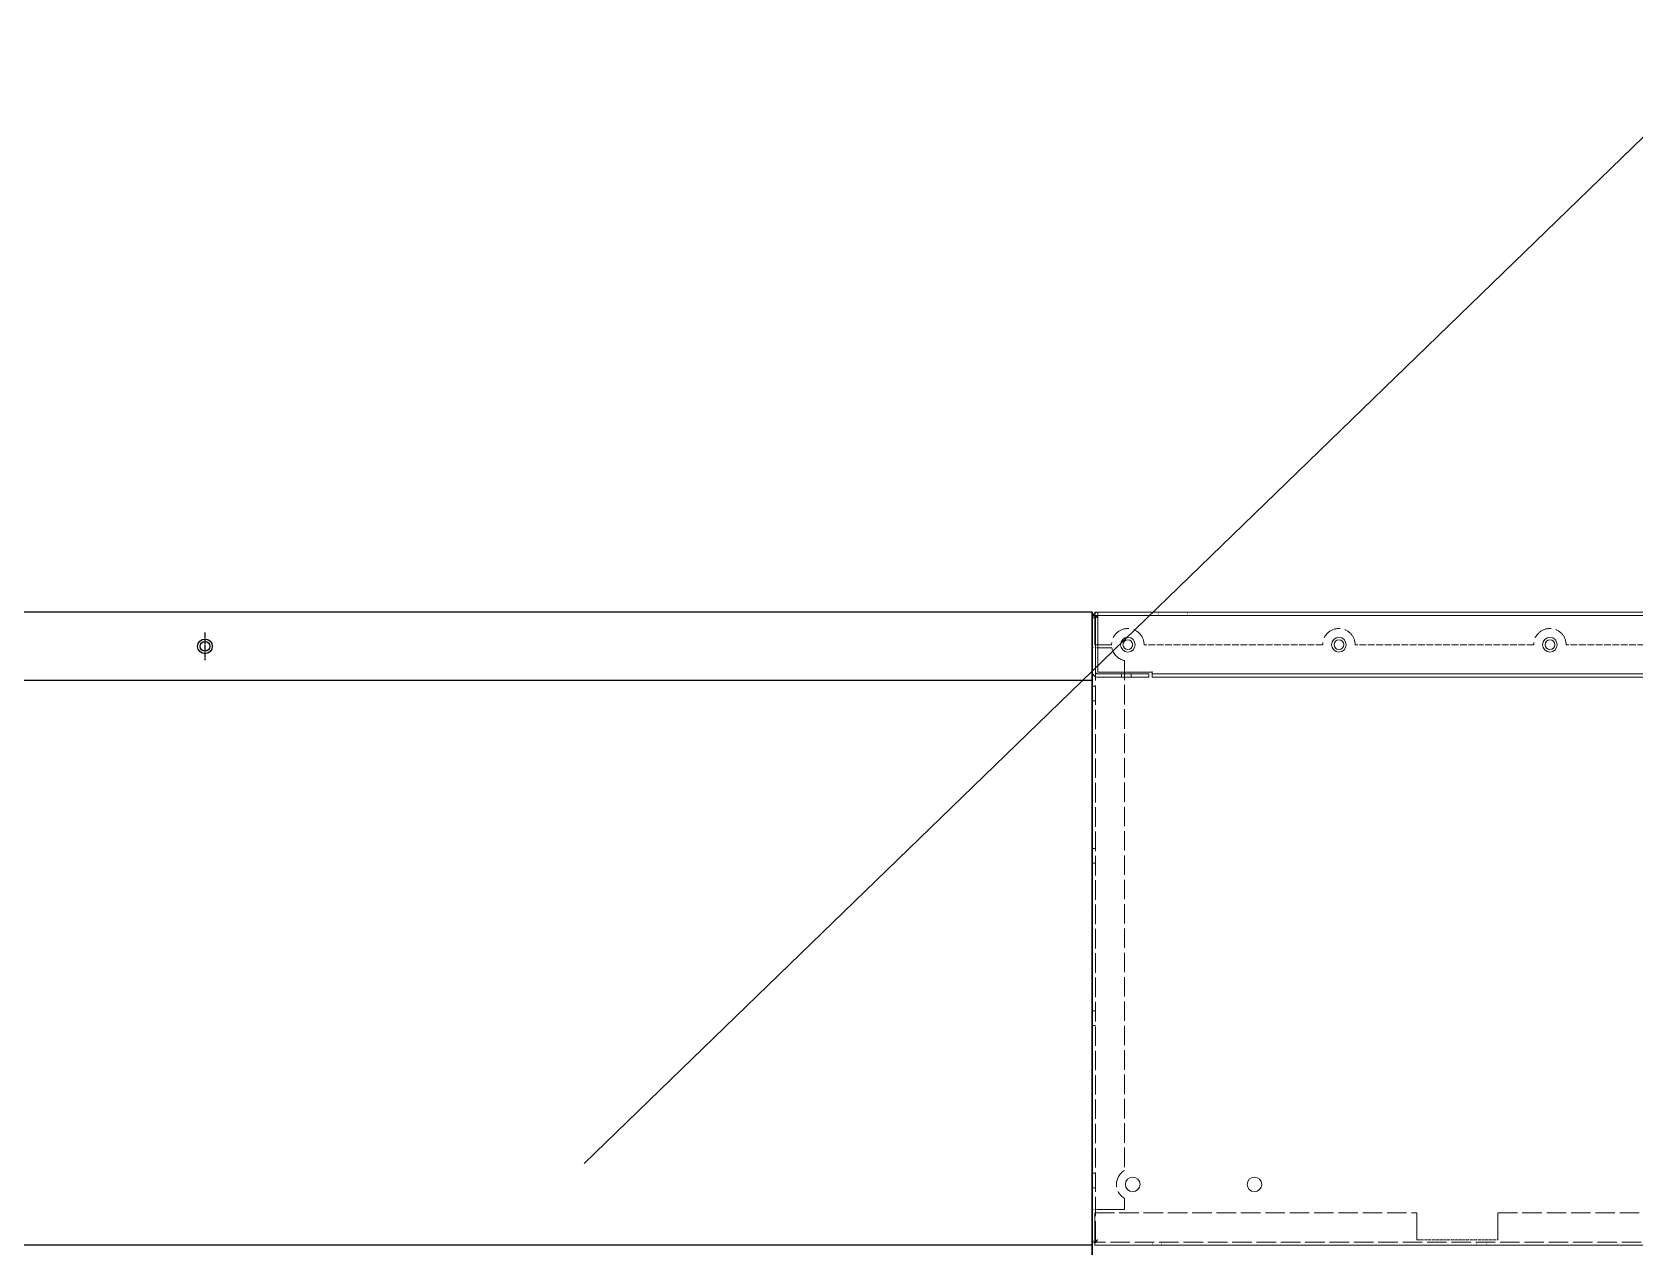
# Model space of a CAD drawing. Header units: millimetres. Extents: x 11674 to 41081, y 10956 to 31751.
# Drawn here: x 23914 to 24902, y 20498 to 21246 of the extents above; entities that cross this region are included whole.
import ezdxf

# ---------------------------------------------------------------- set-up
doc = ezdxf.new("R2010")
doc.units = ezdxf.units.MM
doc.linetypes.add('CENTER', pattern=[2, 1.25, -0.25, 0.25, -0.25])
doc.linetypes.add('DASHED', pattern=[15, 12, -3])
doc.layers.add('center', color=1, linetype='CENTER')
doc.layers.add('냉각탑_dim', color=1, linetype='Continuous')

# ---------------------------------------------------------------- blocks, each defined once
blk = doc.blocks.new('A$C07BF02F0')
at = {"color": 7, "lineweight": 15}
for p, q in [((3.5, 38), (3.5, 40)), ((3.5, 40), (559.5, 40)), ((3.5, 36.5), (3.5, 40)), ((559.5, 38), (559.5, 40)), ((559.5, 36.5), (559.5, 40)), ((2, 36.5), (0, 36.5)), ((0, 3.5), (0, 36.5)), ((2, 36.5), (0, 36.5)), ((2, 36.5), (2, 3.5)), ((3.5, 38), (3.5, 37.56)), ((3.5, 38), (559.5, 38)), ((3.5, 37.56), (3.5, 36.5)), ((3.5, 36.5), (3.5, 3)), ((3.5, 3), (3.5, 36.5)), ((559.5, 37.56), (559.5, 38)), ((559.5, 36.5), (559.5, 37.56)), ((559.5, 36.5), (559.5, 3)), ((559.5, 3), (559.5, 36.5)), ((561, 36.5), (563, 36.5)), ((561, 36.5), (561, 3.5)), ((561, 36.5), (563, 36.5)), ((563, 3.5), (563, 36.5)), ((561, 24.5), (563, 24.5)), ((561, 24.5), (563, 24.5)), ((561, 24.5), (563, 24.5)), ((561, 24.5), (563, 24.5)), ((561, 24.5), (563, 24.5)), ((561, 24.5), (563, 24.5)), ((561, 24.5), (563, 24.5)), ((561, 24.5), (563, 24.5)), ((561, 24.5), (563, 24.5)), ((561, 24.5), (563, 24.5)), ((561, 24.5), (563, 24.5)), ((561, 24.5), (563, 24.5)), ((561, 24.5), (563, 24.5)), ((561, 24.5), (563, 24.5)), ((561, 24.5), (563, 24.5)), ((561, 24.5), (563, 24.5)), ((561, 24.5), (563, 24.5)), ((561, 24.5), (563, 24.5)), ((561, 24.5), (563, 24.5)), ((561, 24.5), (563, 24.5)), ((561, 24.5), (563, 24.5)), ((561, 24.5), (563, 24.5)), ((561, 24.5), (563, 24.5)), ((561, 24.5), (563, 24.5)), ((561, 15.5), (563, 15.5)), ((561, 15.5), (563, 15.5)), ((561, 15.5), (563, 15.5)), ((561, 15.5), (563, 15.5)), ((561, 15.5), (563, 15.5)), ((561, 15.5), (563, 15.5)), ((561, 15.5), (563, 15.5)), ((561, 15.5), (563, 15.5)), ((561, 15.5), (563, 15.5)), ((561, 15.5), (563, 15.5)), ((561, 15.5), (563, 15.5)), ((561, 15.5), (563, 15.5)), ((561, 15.5), (563, 15.5)), ((561, 15.5), (563, 15.5)), ((561, 15.5), (563, 15.5)), ((561, 15.5), (563, 15.5)), ((561, 15.5), (563, 15.5)), ((561, 15.5), (563, 15.5)), ((561, 15.5), (563, 15.5)), ((561, 15.5), (563, 15.5)), ((561, 15.5), (563, 15.5)), ((561, 15.5), (563, 15.5)), ((561, 15.5), (563, 15.5)), ((561, 15.5), (563, 15.5)), ((37, 3), (3.5, 3)), ((37, 3), (3.5, 3)), ((35, 2), (3.5, 2)), ((18, 2), (18, 0)), ((18, 2), (18, 0)), ((18, 2), (18, 0)), ((18, 2), (18, 0)), ((18, 2), (18, 0)), ((18, 2), (18, 0)), ((18, 2), (18, 0)), ((18, 2), (18, 0)), ((18, 2), (18, 0)), ((18, 2), (18, 0)), ((18, 2), (18, 0)), ((18, 2), (18, 0)), ((24, 2), (24, 0)), ((24, 2), (24, 0)), ((24, 2), (24, 0)), ((24, 2), (24, 0)), ((24, 2), (24, 0)), ((24, 2), (24, 0)), ((24, 2), (24, 0)), ((24, 2), (24, 0)), ((24, 2), (24, 0)), ((24, 2), (24, 0)), ((24, 2), (24, 0)), ((24, 2), (24, 0)), ((35, 2), (35, 0)), ((37, 2.44), (37, 3.5)), ((37, 3), (37, 3.5)), ((37, 3), (37, 3.5)), ((37, 3.5), (37, 0)), ((37, 2), (37, 2.44)), ((37, 2), (37, 0)), ((526, 2), (37, 2)), ((526, 2), (37, 2)), ((526, 3), (526, 3.5)), ((526, 3.5), (526, 3)), ((526, 3), (526, 3.5)), ((526, 3.5), (526, 3)), ((526, 2.44), (526, 3)), ((526, 3), (559.5, 3)), ((526, 3), (559.5, 3)), ((526, 3), (526, 0)), ((526, 2), (526, 2.44)), ((526, 2), (526, 0)), ((528, 2), (528, 0)), ((559.5, 2), (528, 2)), ((539, 2), (539, 0)), ((539, 2), (539, 0)), ((539, 2), (539, 0)), ((539, 2), (539, 0)), ((539, 2), (539, 0)), ((539, 2), (539, 0)), ((539, 2), (539, 0)), ((539, 2), (539, 0)), ((539, 2), (539, 0)), ((539, 2), (539, 0)), ((539, 2), (539, 0)), ((539, 2), (539, 0)), ((545, 2), (545, 0)), ((545, 2), (545, 0)), ((545, 2), (545, 0)), ((545, 2), (545, 0)), ((545, 2), (545, 0)), ((545, 2), (545, 0)), ((545, 2), (545, 0)), ((545, 2), (545, 0)), ((545, 2), (545, 0)), ((545, 2), (545, 0)), ((545, 2), (545, 0)), ((545, 2), (545, 0)), ((35, 0), (3.5, 0)), ((526, 0), (37, 0)), ((526, 0), (37, 0)), ((559.5, 0), (528, 0))]:
    blk.add_line(p, q, dxfattribs=at)
for centre in [(22, 20), (152, 20), (282, 20), (412, 20), (542, 20)]:
    blk.add_circle(centre, 3, dxfattribs=at)
for centre, radius, start, end in [((3.5, 36.5), 3.5, 90, 180), ((559.5, 36.5), 3.5, 360, 90), ((3.5, 36.5), 1.5, 90, 180), ((559.5, 36.5), 1.5, 360, 90), ((3.5, 3.5), 3.5, 180, 270.00001), ((3.5, 3.5), 1.5, 180, 269.99999), ((559.5, 3.5), 3.5, 269.99999, 360), ((559.5, 3.5), 1.5, 270.00001, 360)]:
    blk.add_arc(centre, radius, start, end, dxfattribs=at)
blk = doc.blocks.new('1')
for p, q in [((24567.36, 20888.88), (22167.36, 20888.88)), ((24567.36, 20888.88), (23198.36, 20888.88)), ((24567.36, 20846.88), (23198.36, 20846.88)), ((24567.36, 20498.88), (22167.36, 20498.88))]:
    blk.add_line(p, q)
at = {"ltscale": 500}
for p, q in [((24567.36, 20888.88), (24567.36, 17694.02)), ((24567.36, 20888.88), (24567.36, 17688.88)), ((24567.36, 17688.88), (24567.36, 20888.88))]:
    blk.add_line(p, q, dxfattribs=at)
at = {"color": 7, "lineweight": 13, "ltscale": 0.003112}
for p, q in [((24568.35, 20886.88), (24567.36, 20886.88)), ((24568.35, 20500.88), (24567.36, 20500.88))]:
    blk.add_line(p, q, dxfattribs=at)
at = {"color": 7, "lineweight": 13, "ltscale": 0.002813}
for p, q in [((24567.36, 20885.98), (24567.36, 20886.88)), ((24567.36, 20501.78), (24567.36, 20500.88))]:
    blk.add_line(p, q, dxfattribs=at)
at = {"color": 7, "lineweight": 13}
for p, q in [((24567.36, 20501.78), (24567.36, 20885.98)), ((27065.66, 20888.88), (24569.06, 20888.88)), ((27065.66, 20498.88), (24569.06, 20498.88))]:
    blk.add_line(p, q, dxfattribs=at)
at = {"color": 7, "linetype": 'DASHED', "lineweight": 13, "ltscale": 0.00625}
for p, q in [((24567.36, 20885.98), (24569.36, 20885.98)), ((24608.36, 20886.88), (24608.36, 20888.88)), ((24626.36, 20886.88), (24626.36, 20888.88)), ((24567.36, 20866.88), (24569.36, 20866.88)), ((24569.36, 20843.38), (24567.36, 20843.38)), ((24569.36, 20834.38), (24567.36, 20834.38)), ((24569.36, 20743.38), (24567.36, 20743.38)), ((24569.36, 20734.38), (24567.36, 20734.38)), ((24569.36, 20643.38), (24567.36, 20643.38)), ((24569.36, 20634.38), (24567.36, 20634.38)), ((24569.36, 20543.38), (24567.36, 20543.38)), ((24569.36, 20534.38), (24567.36, 20534.38)), ((24567.36, 20520.88), (24569.36, 20520.88)), ((24567.36, 20501.78), (24569.36, 20501.78)), ((24604.36, 20500.88), (24604.36, 20498.88)), ((24610.36, 20500.88), (24610.36, 20498.88)), ((24804.36, 20500.88), (24804.36, 20498.88)), ((24810.36, 20500.88), (24810.36, 20498.88))]:
    blk.add_line(p, q, dxfattribs=at)
at = {"color": 7, "lineweight": 13, "ltscale": 0.002201}
for p, q in [((24568.35, 20886.88), (24569.06, 20886.88)), ((24568.35, 20500.88), (24569.06, 20500.88))]:
    blk.add_line(p, q, dxfattribs=at)
at = {"color": 7, "lineweight": 13, "ltscale": 0.004222}
for p, q in [((24569.06, 20887.53), (24569.06, 20888.88)), ((24569.06, 20500.23), (24569.06, 20498.88))]:
    blk.add_line(p, q, dxfattribs=at)
at = {"color": 7, "lineweight": 13, "ltscale": 0.003766}
for p, q in [((24569.06, 20887.53), (24569.06, 20886.33)), ((24569.06, 20500.23), (24569.06, 20501.44))]:
    blk.add_line(p, q, dxfattribs=at)
at = {"color": 7, "linetype": 'DASHED', "lineweight": 13}
for p, q in [((27065.66, 20886.88), (24569.06, 20886.88)), ((24569.36, 20501.78), (24569.36, 20885.98)), ((24587.36, 20859.09), (24587.36, 20545.04)), ((24569.06, 20518.88), (24767.36, 20518.88)), ((24817.36, 20518.88), (25314.36, 20518.88)), ((27065.66, 20500.88), (24569.06, 20500.88))]:
    blk.add_line(p, q, dxfattribs=at)
at = {"color": 7, "linetype": 'DASHED', "lineweight": 13, "ltscale": 0.002219}
for p, q in [((24569.06, 20886.88), (24569.77, 20886.88)), ((24569.06, 20500.88), (24569.77, 20500.88))]:
    blk.add_line(p, q, dxfattribs=at)
at = {"color": 7, "linetype": 'DASHED', "lineweight": 13, "ltscale": 0.003094}
for p, q in [((24569.06, 20885.48), (24569.06, 20886.47)), ((24569.06, 20502.28), (24569.06, 20501.29))]:
    blk.add_line(p, q, dxfattribs=at)
at = {"color": 7, "linetype": 'DASHED', "lineweight": 13, "ltscale": 0.051875}
for p, q in [((24569.06, 20868.88), (24569.06, 20885.48)), ((24569.06, 20502.28), (24569.06, 20518.88)), ((24587.36, 20520.88), (24570.76, 20520.88)), ((24767.36, 20518.88), (24767.36, 20502.28)), ((24817.36, 20518.88), (24817.36, 20502.28))]:
    blk.add_line(p, q, dxfattribs=at)
at = {"color": 7, "linetype": 'DASHED', "lineweight": 13, "ltscale": 0.002812}
for p, q in [((24569.36, 20885.98), (24569.36, 20886.88)), ((24569.36, 20501.78), (24569.36, 20500.88))]:
    blk.add_line(p, q, dxfattribs=at)
at = {"color": 7, "linetype": 'DASHED', "lineweight": 13, "ltscale": 0.032187}
blk.add_line((24579.36, 20868.88), (24569.06, 20868.88), dxfattribs=at)
at = {"color": 7, "linetype": 'DASHED', "lineweight": 13, "ltscale": 0.004375}
for p, q in [((24569.36, 20866.88), (24570.76, 20866.88)), ((24569.36, 20520.88), (24570.76, 20520.88))]:
    blk.add_line(p, q, dxfattribs=at)
at = {"color": 7, "linetype": 'DASHED', "lineweight": 13, "ltscale": 0.027506}
blk.add_line((24570.76, 20866.88), (24579.56, 20866.88), dxfattribs=at)
at = {"color": 7, "linetype": 'DASHED', "lineweight": 13, "ltscale": 0.34375}
for p, q in [((24709.36, 20868.88), (24599.36, 20868.88)), ((24839.36, 20868.88), (24729.36, 20868.88)), ((24969.36, 20868.88), (24859.36, 20868.88))]:
    blk.add_line(p, q, dxfattribs=at)
at = {"color": 7, "linetype": 'DASHED', "lineweight": 13, "ltscale": 0.021374}
blk.add_line((24587.36, 20527.72), (24587.36, 20520.88), dxfattribs=at)
at = {"color": 7, "linetype": 'DASHED', "lineweight": 13, "ltscale": 0.15625}
blk.add_line((24767.36, 20502.28), (24817.36, 20502.28), dxfattribs=at)
at = {"color": 7, "lineweight": 13}
for centre in [(24589.36, 20868.88), (24719.36, 20868.88), (24849.36, 20868.88), (24592.36, 20536.38), (24667.36, 20536.38)]:
    blk.add_circle(centre, 4.5, dxfattribs=at)
for radius in [4.5, 3]:
    blk.add_circle((24020.86, 20867.88), radius)
at = {"color": 7, "linetype": 'DASHED', "lineweight": 13}
for centre, start, end in [((24589.36, 20868.88), 0, 180), ((24719.36, 20868.88), 0, 180), ((24849.36, 20868.88), 0, 180), ((24589.36, 20868.88), 191.53722, 258.46304), ((24592.36, 20536.38), 120, 240)]:
    blk.add_arc(centre, 10, start, end, dxfattribs=at)
at = {"color": 7, "lineweight": 13}
for points in [[(24568.35, 20886.88), (24568.74, 20886.59), (24569.21, 20886.31), (24569.71, 20886.03), (24570.23, 20885.76), (24570.76, 20885.48)], [(24569.06, 20887.53), (24569.4, 20887.17), (24569.74, 20886.78), (24570.08, 20886.35), (24570.42, 20885.92), (24570.76, 20885.48)], [(24568.35, 20500.88), (24568.74, 20501.17), (24569.21, 20501.46), (24569.71, 20501.74), (24570.23, 20502.01), (24570.76, 20502.28)], [(24569.06, 20500.23), (24569.4, 20500.59), (24569.74, 20500.99), (24570.08, 20501.41), (24570.42, 20501.85), (24570.76, 20502.28)]]:
    blk.add_open_spline(points, degree=5, dxfattribs=at)
at = {"color": 7, "linetype": 'DASHED', "lineweight": 13}
for points in [[(24569.06, 20886.33), (24569.4, 20886.18), (24569.74, 20886.02), (24570.08, 20885.85), (24570.42, 20885.66), (24570.76, 20885.48)], [(24569.77, 20886.88), (24569.92, 20886.6), (24570.11, 20886.32), (24570.32, 20886.04), (24570.54, 20885.76), (24570.76, 20885.48)], [(24569.06, 20501.44), (24569.4, 20501.59), (24569.74, 20501.75), (24570.08, 20501.92), (24570.42, 20502.1), (24570.76, 20502.28)], [(24569.77, 20500.88), (24569.92, 20501.17), (24570.11, 20501.45), (24570.32, 20501.73), (24570.54, 20502), (24570.76, 20502.28)]]:
    blk.add_open_spline(points, degree=5, dxfattribs=at)
at = {"layer": 'center'}
blk.add_line((24020.86, 20876.38), (24020.86, 20859.38), dxfattribs=at)
at = {"lineweight": 5}
blk.add_blockref('A$C07BF02F0', (24567.36, 20848.88), dxfattribs=at)

msp = doc.modelspace()

# ---------------------------------------------------------------- linework, layer by layer
at = {"layer": '냉각탑_dim', "linetype": 'ByBlock', "lineweight": -2, "elevation": 0}
msp.add_lwpolyline([(24254.37, 20549.39), (24973.61, 21246.31)], dxfattribs=at)

# ---------------------------------------------------------------- block references
msp.add_blockref('1', (0, 0))

doc.saveas('drawing.dxf')
